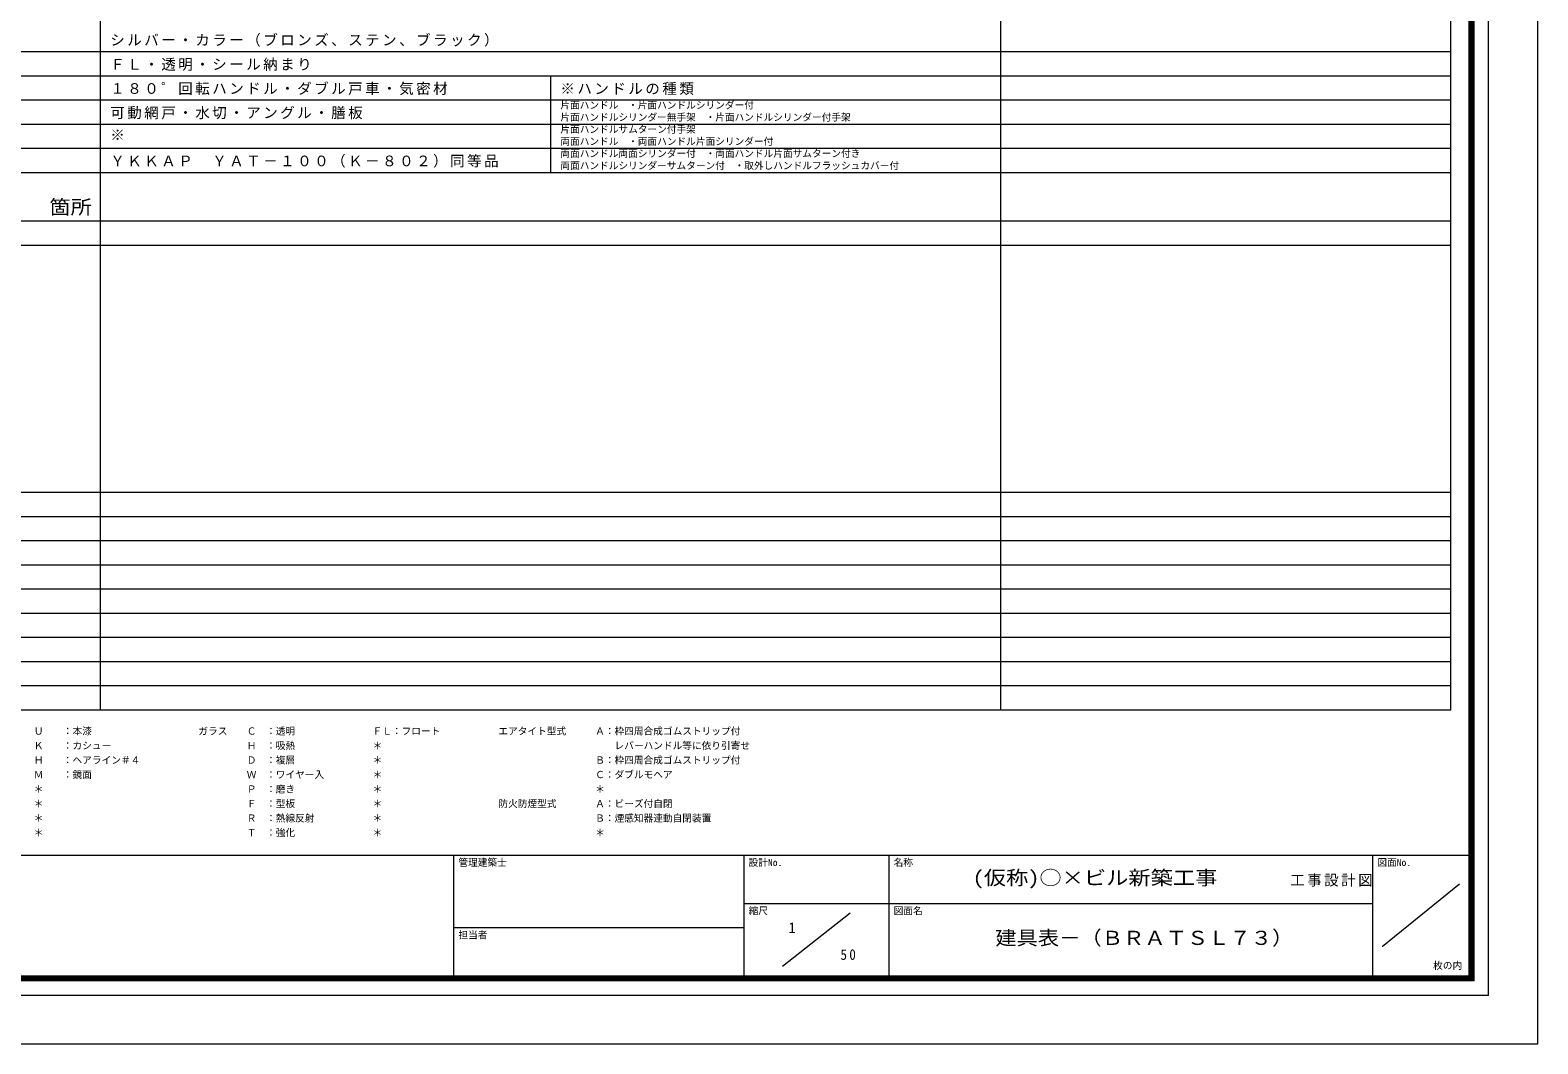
# Model space of a CAD drawing. Units: millimetres, scale not verified. Extents: x -14738 to 14962, y -10419 to 10581.
# Drawn here: x -615 to 14962, y -10419 to 61 of the extents above; entities that cross this region are included whole.
import ezdxf
from ezdxf.enums import TextEntityAlignment as Align

# ---------------------------------------------------------------- set-up
doc = ezdxf.new("R2010")
doc.units = ezdxf.units.MM
doc.header["$LTSCALE"] = 50
doc.layers.add('0-0_0', color=7, linetype='Continuous')
doc.layers.add('0-1_USER1', color=7, linetype='Continuous', lineweight=9)
doc.layers.add('0-2_YKK_ZWAK', color=7, linetype='Continuous', lineweight=9)
doc.styles.add('ＭＳ ゴシック', font='')
doc.styles.get('ＭＳ ゴシック').set_extended_font_data('MS Gothic')

msp = doc.modelspace()

# ---------------------------------------------------------------- linework, layer by layer
at = {"layer": '0-1_USER1'}
for p, q in [((112.78, -6965.64), (112.78, 9699.36)), ((9412.78, -6965.64), (9412.78, 9699.36)), ((14062.78, -6965.64), (14062.78, 9699.36)), ((-13837.22, -160.64), (14062.78, -160.64)), ((-13837.22, -410.64), (14062.78, -410.64)), ((4762.78, -1410.64), (4762.78, -410.64)), ((-13837.22, -660.64), (14062.78, -660.64)), ((-13837.22, -910.64), (14062.78, -910.64)), ((-13837.22, -1160.64), (14062.78, -1160.64)), ((-13837.22, -1410.64), (14062.78, -1410.64)), ((-13837.22, -1910.64), (14062.78, -1910.64)), ((-13837.22, -2160.64), (14062.78, -2160.64)), ((-13837.22, -4715.64), (14062.78, -4715.64)), ((-13837.22, -4965.64), (14062.78, -4965.64)), ((-13837.22, -5215.64), (14062.78, -5215.64)), ((-13837.22, -5465.64), (14062.78, -5465.64)), ((-13837.22, -5715.64), (14062.78, -5715.64)), ((-13837.22, -5965.64), (14062.78, -5965.64)), ((-13837.22, -6215.64), (14062.78, -6215.64)), ((-13837.22, -6465.64), (14062.78, -6465.64)), ((-13837.22, -6715.64), (14062.78, -6715.64)), ((-13837.22, -6965.64), (14062.78, -6965.64))]:
    msp.add_line(p, q, dxfattribs=at)
at = {"layer": '0-2_YKK_ZWAK'}
for p, q in [((14961.74, -10417.58), (14961.74, 10581.42)), ((14453.53, -9917.83), (14453.53, 10068.83)), ((14252.78, -9717.64), (14252.78, 9868.64)), ((14265.19, -9730.61), (14265.19, 9881.04)), ((14278.16, -9743.58), (14278.16, 9894.02)), ((14290.56, -9755.99), (14290.56, 9906.99)), ((14302.97, -9768.39), (14302.97, 9919.39)), ((-14077.49, -8469.14), (14302.97, -8469.14)), ((3759.55, -8469.14), (3759.55, -9768.39)), ((6757.29, -8469.14), (6757.29, -9768.39)), ((8256.16, -8469.14), (8256.16, -9768.39)), ((13253.53, -8469.14), (13253.53, -9768.39)), ((14152.97, -8767.45), (13353.35, -9417.08)), ((6757.29, -8968.2), (13253.53, -8968.2)), ((7856.91, -9067.45), (7156.54, -9617.83)), ((6757.29, -9218.02), (3759.55, -9218.02)), ((14302.97, -9768.39), (-14077.49, -9768.39)), ((14290.56, -9755.99), (-14065.08, -9755.99)), ((14278.16, -9743.58), (-14052.11, -9743.58)), ((14265.19, -9730.61), (-14039.7, -9730.61)), ((14252.78, -9717.64), (-14027.3, -9717.64)), ((14453.53, -9917.83), (-14227.49, -9917.83)), ((-14738.26, -10418.58), (14960.74, -10418.58))]:
    msp.add_line(p, q, dxfattribs=at)

# ---------------------------------------------------------------- texts
at = {"layer": '0-0_0', "color": 4, "style": 'ＭＳ ゴシック'}
for s, p in [('片面ハンドル\u3000・片面ハンドルシリンダー付', (4862.78, -773.14)), ('片面ハンドルシリンダー無手架\u3000・片面ハンドルシリンダー付手架', (4862.78, -898.14)), ('片面ハンドルサムターン付手架', (4862.78, -1023.14)), ('両面ハンドル\u3000・両面ハンドル片面シリンダー付', (4862.78, -1148.14)), ('両面ハンドル両面シリンダー付\u3000・両面ハンドル片面サムターン付き', (4862.78, -1273.14)), ('両面ハンドルシリンダーサムターン付\u3000・取外しハンドルフラッシュカバー付', (4862.78, -1398.14))]:
    msp.add_text(s, height=73.31, dxfattribs=at).set_placement(p, align=Align.BOTTOM_LEFT)
at = {"layer": '0-0_0', "style": 'ＭＳ ゴシック'}
msp.add_text('※', height=110, dxfattribs=at).set_placement((212.78, -1110.64), align=Align.BOTTOM_LEFT)
at = {"layer": '0-0_0', "char_height": 110, "attachment_point": 7, "style": 'ＭＳ ゴシック'}
for s, insert in [('\\T1.17;シルバー・カラー（ブロンズ、ステン、ブラック）', (212.78, -110.64)), ('\\T1.17;ＦＬ・透明・シール納まり', (212.78, -360.64)), ('\\T1.17;１８０゜回転ハンドル・ダブル戸車・気密材', (212.78, -610.64)), ('\\T1.17;※ハンドルの種類', (4862.78, -610.64)), ('\\T1.17;可動網戸・水切・アングル・膳板', (212.78, -860.64)), ('\\T1.17;ＹＫＫＡＰ\u3000ＹＡＴ－１００（Ｋ－８０２）同等品', (212.78, -1360.64))]:
    msp.add_mtext(s, dxfattribs=dict(at, insert=insert))
at = {"layer": '0-1_USER1', "style": 'ＭＳ ゴシック', "width": 1.1}
msp.add_text('箇所', height=146.6, dxfattribs=at).set_placement((-417.22, -1885.64), align=Align.BOTTOM_LEFT)
at = {"layer": '0-1_USER1', "color": 4, "style": 'ＭＳ ゴシック'}
for s, p in [('Ｕ\u3000\u3000：本漆', (-577.49, -7244.14)), ('ガラス', (1122.51, -7244.14)), ('Ｃ\u3000：透明', (1622.51, -7244.14)), ('ＦＬ：フロート', (2922.51, -7244.14)), ('エアタイト型式', (4222.51, -7244.14)), ('Ａ：枠四周合成ゴムストリップ付', (5222.52, -7244.14)), ('Ｋ\u3000\u3000：カシュー', (-577.49, -7394.14)), ('Ｈ\u3000：吸熱', (1622.51, -7394.14)), ('＊', (2922.51, -7394.14)), ('\u3000\u3000レバーハンドル等に依り引寄せ', (5222.52, -7394.14)), ('Ｈ\u3000\u3000：ヘアライン＃４', (-577.49, -7544.14)), ('Ｄ\u3000：複層', (1622.51, -7544.14)), ('＊', (2922.51, -7544.14)), ('Ｂ：枠四周合成ゴムストリップ付', (5222.52, -7544.14)), ('Ｍ\u3000\u3000：鏡面', (-577.49, -7694.14)), ('Ｗ\u3000：ワイヤー入', (1622.51, -7694.14)), ('＊', (2922.51, -7694.14)), ('Ｃ：ダブルモヘア', (5222.52, -7694.14)), ('＊', (-577.48, -7844.14)), ('Ｐ\u3000：磨き', (1622.51, -7844.14)), ('＊', (2922.51, -7844.14)), ('＊', (5222.52, -7844.14)), ('＊', (-577.48, -7994.14)), ('Ｆ\u3000：型板', (1622.51, -7994.14)), ('＊', (2922.51, -7994.14)), ('防火防煙型式', (4222.51, -7994.14)), ('Ａ：ビーズ付自閉', (5222.52, -7994.14)), ('＊', (-577.48, -8144.14)), ('Ｒ\u3000：熱線反射', (1622.51, -8144.14)), ('＊', (2922.51, -8144.14)), ('Ｂ：煙感知器連動自閉装置', (5222.52, -8144.14)), ('＊', (-577.48, -8294.14)), ('Ｔ\u3000：強化', (1622.51, -8294.14)), ('＊', (2922.51, -8294.14)), ('＊', (5222.52, -8294.14))]:
    msp.add_text(s, height=73.31, dxfattribs=at).set_placement(p, align=Align.BOTTOM_LEFT)
at = {"layer": '0-2_YKK_ZWAK', "color": 4, "style": 'ＭＳ ゴシック'}
for s, p in [('管理建築士', (3809.55, -8602.26)), ('設計No.', (6807.29, -8602.26)), ('名称', (8306.16, -8602.26)), ('図面No.', (13303.53, -8602.26)), ('縮尺', (6807.29, -9101.32)), ('図面名', (8306.16, -9101.32)), ('担当者', (3809.55, -9351.14)), ('枚の内', (13880.12, -9667.46))]:
    msp.add_text(s, height=73.31, dxfattribs=at).set_placement(p, align=Align.BOTTOM_LEFT)
at = {"layer": '0-2_YKK_ZWAK', "style": 'ＭＳ ゴシック'}
for s, width, p in [('(仮称)○×ビル新築工事', 1.15, (9122.83, -8818.2)), ('建具表－（ＢＲＡＴＳＬ７３）', 1.1, (9356.16, -9440.08))]:
    msp.add_text(s, height=146.6, dxfattribs=dict(at, width=width)).set_placement(p, align=Align.BOTTOM_LEFT)
msp.add_text('1', height=110, dxfattribs=at).set_placement((7219.7, -9304.86), align=Align.BOTTOM_LEFT)
at = {"layer": '0-2_YKK_ZWAK', "char_height": 110, "attachment_point": 7, "style": 'ＭＳ ゴシック'}
for s, insert in [('\\T1.17;工事設計図', (12403.53, -8793.2)), ('\\T1.36;\\W0.9;50', (7756.58, -9552.04))]:
    msp.add_mtext(s, dxfattribs=dict(at, insert=insert))

doc.saveas('drawing.dxf')
